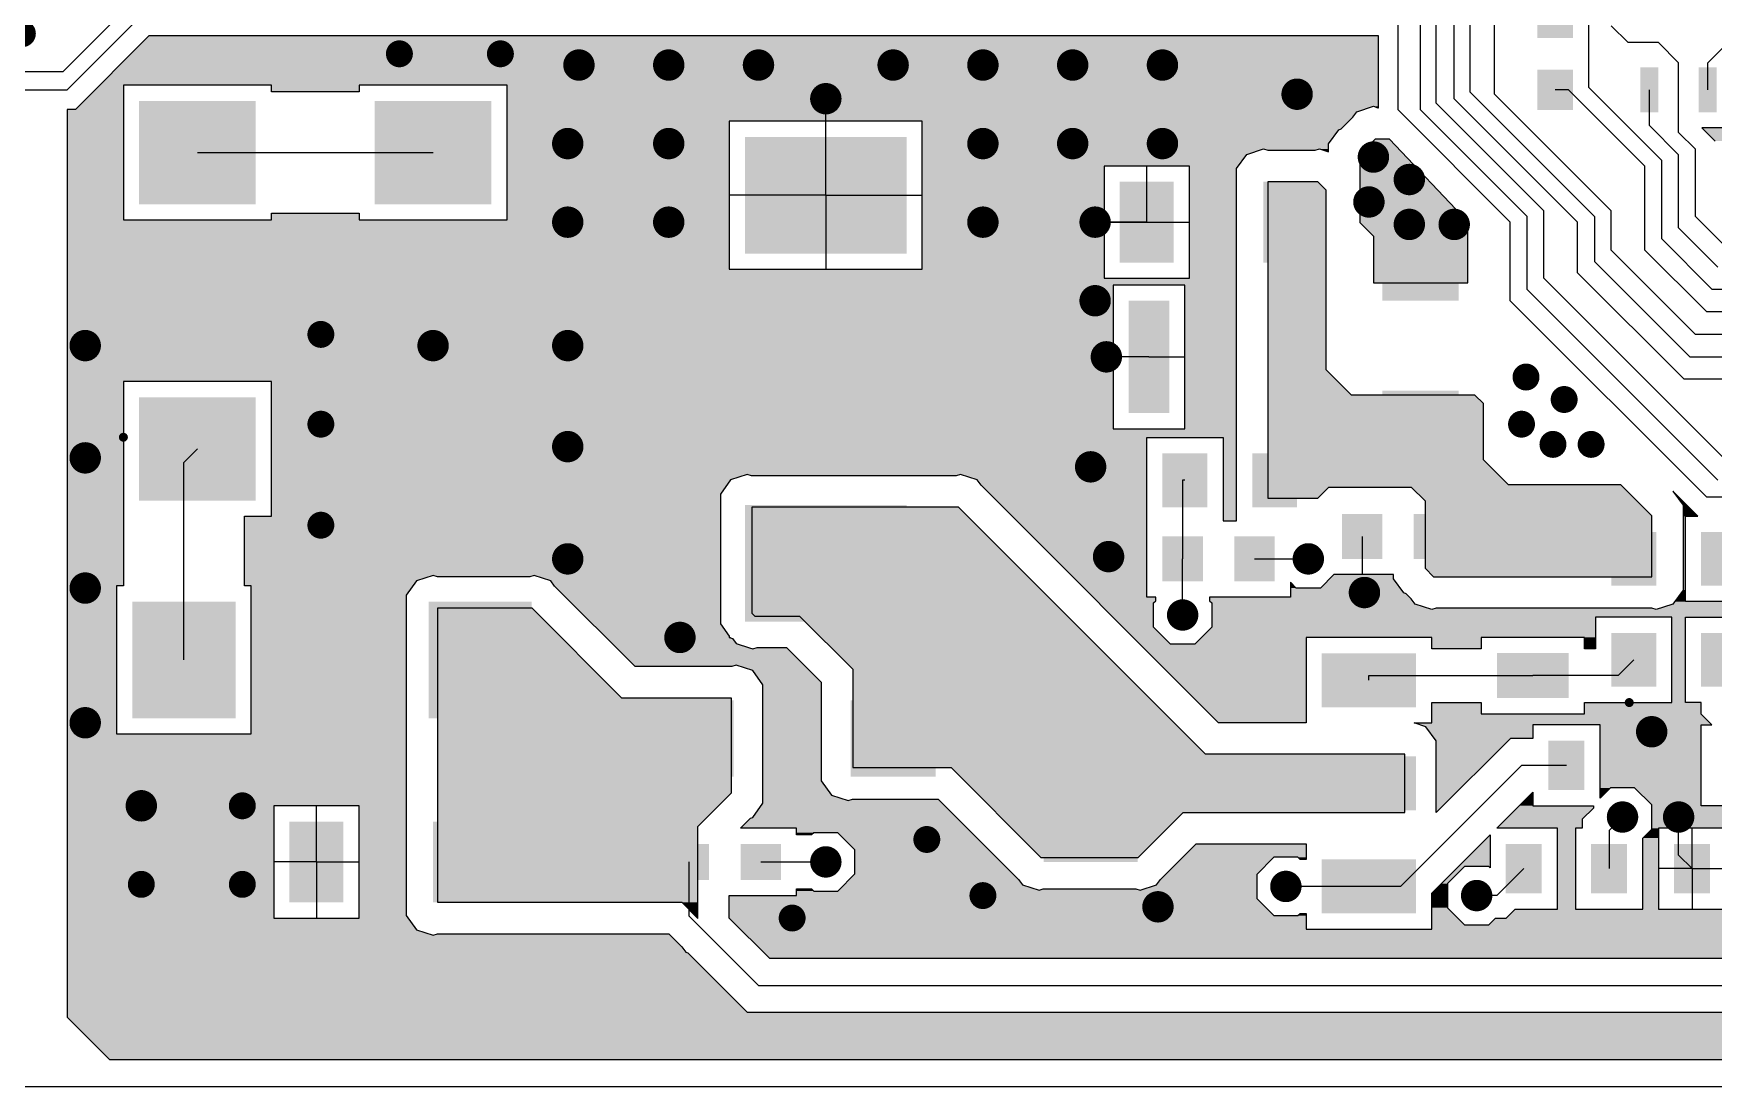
# Model space of a CAD drawing. Extents: x 295 to 953, y 10 to 290.
# Drawn here: x 639.2 to 714, y 80 to 126.9 of the extents above; entities that cross this region are included whole.
import ezdxf

# ---------------------------------------------------------------- set-up
doc = ezdxf.new("R2010")
doc.units = 0
doc.header["$LTSCALE"] = 5
doc.header["$MEASUREMENT"] = 0
doc.layers.get('0').update_dxf_attribs({"linetype": 'CONTINUOUS', "lineweight": 25})
doc.layers.add('16_COMP_GBR', color=4, linetype='CONTINUOUS')

msp = doc.modelspace()

# ---------------------------------------------------------------- linework, layer by layer
at = {"color": 7}
for points, const_width in [([(638.378, 126.9, 1), (638.978, 126.9, 1)], 0.6), ([(655.178, 126, 1), (655.778, 126, 1)], 0.6), ([(659.678, 126, 1), (660.278, 126, 1)], 0.6), ([(663.128, 125.5, 1), (663.828, 125.5, 1)], 0.7), ([(667.128, 125.5, 1), (667.828, 125.5, 1)], 0.7), ([(671.128, 125.5, 1), (671.828, 125.5, 1)], 0.7), ([(677.128, 125.5, 1), (677.828, 125.5, 1)], 0.7), ([(681.128, 125.5, 1), (681.828, 125.5, 1)], 0.7), ([(685.128, 125.5, 1), (685.828, 125.5, 1)], 0.7), ([(689.128, 125.5, 1), (689.828, 125.5, 1)], 0.7), ([(674.128, 124, 1), (674.828, 124, 1)], 0.7), ([(695.128, 124.2, 1), (695.828, 124.2, 1)], 0.7), ([(662.628, 122, 1), (663.328, 122, 1)], 0.7), ([(667.128, 122, 1), (667.828, 122, 1)], 0.7), ([(681.128, 122, 1), (681.828, 122, 1)], 0.7), ([(685.128, 122, 1), (685.828, 122, 1)], 0.7), ([(689.128, 122, 1), (689.828, 122, 1)], 0.7), ([(698.528, 121.4, 1), (699.228, 121.4, 1)], 0.7), ([(700.128, 120.4, 1), (700.828, 120.4, 1)], 0.7), ([(698.328, 119.4, 1), (699.028, 119.4, 1)], 0.7), ([(662.628, 118.5, 1), (663.328, 118.5, 1)], 0.7), ([(667.128, 118.5, 1), (667.828, 118.5, 1)], 0.7), ([(681.128, 118.5, 1), (681.828, 118.5, 1)], 0.7), ([(686.128, 118.5, 1), (686.828, 118.5, 1)], 0.7), ([(700.128, 118.4, 1), (700.828, 118.4, 1)], 0.7), ([(702.128, 118.4, 1), (702.828, 118.4, 1)], 0.7), ([(686.128, 115, 1), (686.828, 115, 1)], 0.7), ([(651.678, 113.5, 1), (652.278, 113.5, 1)], 0.6), ([(641.128, 113, 1), (641.828, 113, 1)], 0.7), ([(656.628, 113, 1), (657.328, 113, 1)], 0.7), ([(662.628, 113, 1), (663.328, 113, 1)], 0.7), ([(686.628, 112.5, 1), (687.328, 112.5, 1)], 0.7), ([(705.378, 111.6, 1), (705.978, 111.6, 1)], 0.6), ([(707.078, 110.6, 1), (707.678, 110.6, 1)], 0.6), ([(651.678, 109.5, 1), (652.278, 109.5, 1)], 0.6), ([(705.178, 109.5, 1), (705.778, 109.5, 1)], 0.6), ([(641.128, 108, 1), (641.828, 108, 1)], 0.7), ([(643.078, 108.918, 1), (643.278, 108.918, 1)], 0.2), ([(662.628, 108.5, 1), (663.328, 108.5, 1)], 0.7), ([(706.578, 108.6, 1), (707.178, 108.6, 1)], 0.6), ([(708.278, 108.6, 1), (708.878, 108.6, 1)], 0.6), ([(685.928, 107.6, 1), (686.628, 107.6, 1)], 0.7), ([(651.678, 105, 1), (652.278, 105, 1)], 0.6), ([(662.628, 103.5, 1), (663.328, 103.5, 1)], 0.7), ([(686.728, 103.6, 1), (687.428, 103.6, 1)], 0.7), ([(695.628, 103.5, 1), (696.328, 103.5, 1)], 0.7), ([(641.128, 102.2, 1), (641.828, 102.2, 1)], 0.7), ([(698.128, 102, 1), (698.828, 102, 1)], 0.7), ([(690.028, 101, 1), (690.728, 101, 1)], 0.7), ([(667.628, 100, 1), (668.328, 100, 1)], 0.7), ([(641.128, 96.2, 1), (641.828, 96.2, 1)], 0.7), ([(710.176, 97.1, 1), (710.376, 97.1, 1)], 0.2), ([(710.928, 95.8, 1), (711.628, 95.8, 1)], 0.7), ([(643.628, 92.5, 1), (644.328, 92.5, 1)], 0.7), ([(648.178, 92.5, 1), (648.778, 92.5, 1)], 0.6), ([(709.628, 92, 1), (710.328, 92, 1)], 0.7), ([(712.128, 92, 1), (712.828, 92, 1)], 0.7), ([(678.678, 91, 1), (679.278, 91, 1)], 0.6), ([(674.128, 90, 1), (674.828, 90, 1)], 0.7), ([(643.678, 89, 1), (644.278, 89, 1)], 0.6), ([(648.178, 89, 1), (648.778, 89, 1)], 0.6), ([(681.178, 88.5, 1), (681.778, 88.5, 1)], 0.6), ([(694.628, 88.908, 1), (695.328, 88.908, 1)], 0.7), ([(703.128, 88.5, 1), (703.828, 88.5, 1)], 0.7), ([(688.928, 88, 1), (689.628, 88, 1)], 0.7), ([(672.678, 87.5, 1), (673.278, 87.5, 1)], 0.6)]:
    msp.add_lwpolyline(points, format="xyb", close=True, dxfattribs=dict(at, const_width=const_width))
for points in [[(707.778, 128.5), (707.778, 126.7), (706.178, 128.5), (706.178, 126.7)], [(707.778, 125.3), (707.778, 123.5), (706.178, 125.3), (706.178, 123.5)], [(711.578, 125.4), (711.578, 123.4), (710.778, 125.4), (710.778, 123.4)], [(714.178, 125.4), (714.178, 123.4), (713.378, 125.4), (713.378, 123.4)], [(649.078, 123.9), (649.078, 119.3), (643.878, 123.9), (643.878, 119.3)], [(659.578, 123.9), (659.578, 119.3), (654.378, 123.9), (654.378, 119.3)], [(678.078, 122.3), (678.078, 117.1), (670.878, 122.3), (670.878, 117.1)], [(689.978, 120.3), (689.978, 116.7), (687.578, 120.3), (687.578, 116.7)], [(696.378, 120.3), (696.378, 116.7), (693.978, 120.3), (693.978, 116.7)], [(702.678, 117.4), (702.678, 115), (699.278, 117.4), (699.278, 115)], [(689.778, 115), (689.778, 110), (687.978, 115), (687.978, 110)], [(695.978, 115), (695.978, 110), (694.178, 115), (694.178, 110)], [(702.678, 111), (702.678, 108.6), (699.278, 111), (699.278, 108.6)], [(649.078, 110.7), (649.078, 106.1), (643.878, 110.7), (643.878, 106.1)], [(659.578, 110.7), (659.578, 106.1), (654.378, 110.7), (654.378, 106.1)], [(691.478, 108.2), (691.478, 105.8), (689.478, 108.2), (689.478, 105.8)], [(695.478, 108.2), (695.478, 105.8), (693.478, 108.2), (693.478, 105.8)], [(678.078, 105.9), (678.078, 100.7), (670.878, 105.9), (670.878, 100.7)], [(707.578, 105.7), (707.578, 103.7), (704.378, 105.7), (704.378, 103.7)], [(699.278, 105.5), (699.278, 103.5), (697.478, 105.5), (697.478, 103.5)], [(702.478, 105.5), (702.478, 103.5), (700.678, 105.5), (700.678, 103.5)], [(691.278, 104.5), (691.278, 102.5), (689.478, 104.5), (689.478, 102.5)], [(694.478, 104.5), (694.478, 102.5), (692.678, 104.5), (692.678, 102.5)], [(711.478, 104.7), (711.478, 102.3), (709.478, 104.7), (709.478, 102.3)], [(715.478, 104.7), (715.478, 102.3), (713.478, 104.7), (713.478, 102.3)], [(648.178, 101.6), (648.178, 96.4), (643.578, 101.6), (643.578, 96.4)], [(661.378, 101.6), (661.378, 96.4), (656.778, 101.6), (656.778, 96.4)], [(711.478, 100.2), (711.478, 97.8), (709.478, 100.2), (709.478, 97.8)], [(715.478, 100.2), (715.478, 97.8), (713.478, 100.2), (713.478, 97.8)], [(700.778, 99.292), (700.778, 96.892), (696.578, 99.292), (696.578, 96.892)], [(707.578, 99.3), (707.578, 97.3), (704.378, 99.3), (704.378, 97.3)], [(670.378, 97.2), (670.378, 93.8), (666.578, 97.2), (666.578, 93.8)], [(679.378, 97.2), (679.378, 93.8), (675.578, 97.2), (675.578, 93.8)], [(688.378, 97), (688.378, 90), (684.178, 97), (684.178, 90)], [(708.278, 95.4), (708.278, 93.2), (706.678, 95.4), (706.678, 93.2)], [(700.778, 94.7), (700.778, 92.3), (696.578, 94.7), (696.578, 92.3)], [(652.978, 91.8), (652.978, 88.2), (650.578, 91.8), (650.578, 88.2)], [(659.378, 91.8), (659.378, 88.2), (656.978, 91.8), (656.978, 88.2)], [(669.278, 90.8), (669.278, 89.2), (667.478, 90.8), (667.478, 89.2)], [(672.478, 90.8), (672.478, 89.2), (670.678, 90.8), (670.678, 89.2)], [(706.378, 90.8), (706.378, 88.6), (704.778, 90.8), (704.778, 88.6)], [(710.178, 90.8), (710.178, 88.6), (708.578, 90.8), (708.578, 88.6)], [(713.878, 90.8), (713.878, 88.6), (712.278, 90.8), (712.278, 88.6)], [(700.778, 90.108), (700.778, 87.708), (696.578, 90.108), (696.578, 87.708)]]:
    msp.add_solid(points, dxfattribs=at)
at = {"layer": '16_COMP_GBR', "color": 7}
for p, q in [((700.978, 123.5), (700.978, 141.8)), ((701.678, 123.8), (701.678, 141.4)), ((702.478, 124), (702.478, 141)), ((703.178, 140.5), (703.178, 124.3)), ((704.278, 124.2), (704.278, 132.6)), ((699.978, 123.5), (699.978, 129.5)), ((708.478, 124.5), (708.478, 130)), ((640.478, 125.2), (643.478, 128.2)), ((644.278, 128), (640.678, 124.4)), ((709.478, 127.25), (710.228, 126.5)), ((644.316, 126.8), (641.04, 123.524)), ((699.102, 126.8), (644.316, 126.8)), ((699.102, 123.6), (699.102, 126.8)), ((711.578, 126.5), (710.228, 126.5)), ((711.578, 126.5), (712.478, 125.6)), ((714.678, 126.5), (713.778, 125.6)), ((640.478, 125.2), (635.878, 125.2)), ((712.478, 122.5), (712.478, 125.6)), ((713.778, 124.4), (713.778, 125.6)), ((631.278, 124.4), (640.678, 124.4)), ((643.178, 124.6), (643.178, 118.6)), ((649.778, 124.6), (643.178, 124.6)), ((649.778, 124.3), (649.778, 124.6)), ((653.678, 124.3), (649.778, 124.3)), ((653.678, 124.6), (653.678, 124.3)), ((660.278, 124.6), (653.678, 124.6)), ((660.278, 118.6), (660.278, 124.6)), ((708.728, 118.75), (703.178, 124.3)), ((707.578, 124.4), (706.978, 124.4)), ((707.578, 124.4), (710.978, 121)), ((708.478, 124.5), (711.728, 121.25)), ((711.178, 122.8), (711.178, 124.4)), ((640.678, 123.524), (640.678, 83.082)), ((641.04, 123.524), (640.678, 123.524)), ((674.478, 119.7), (674.478, 124)), ((698.136, 123.42), (698.878, 123.662)), ((698.878, 123.662), (699.068, 123.6)), ((699.068, 123.6), (699.102, 123.6)), ((701.678, 123.8), (706.478, 119)), ((702.478, 124), (707.978, 118.5)), ((704.278, 124.2), (709.478, 119)), ((670.178, 123), (670.178, 116.4)), ((678.778, 123), (670.178, 123)), ((674.478, 119.7), (674.478, 123)), ((678.778, 116.4), (678.778, 123)), ((697.434, 122.652), (697.964, 123.182)), ((697.964, 123.182), (698.136, 123.42)), ((699.978, 123.5), (704.978, 118.5)), ((700.978, 123.5), (705.728, 118.75)), ((711.178, 122.8), (712.478, 121.5)), ((696.878, 121.99), (697.336, 122.62)), ((697.336, 122.62), (697.434, 122.652)), ((698.96, 122.2), (698.278, 121.518)), ((699.592, 122.2), (698.96, 122.2)), ((703.078, 118.52), (699.592, 122.2)), ((712.478, 122.5), (713.228, 121.75)), ((714.878, 122.7), (713.516, 122.7)), ((713.516, 122.7), (714.104, 122.112)), ((646.478, 121.6), (656.978, 121.6)), ((692.778, 120.89), (693.236, 121.52)), ((693.236, 121.52), (693.978, 121.762)), ((693.978, 121.762), (694.168, 121.7)), ((694.168, 121.7), (696.288, 121.7)), ((696.288, 121.7), (696.478, 121.762)), ((696.478, 121.762), (696.878, 121.632)), ((696.878, 121.632), (696.878, 121.99)), ((698.278, 121.518), (698.278, 118.482)), ((712.478, 118.25), (712.478, 121.5)), ((713.228, 118.75), (713.228, 121.75)), ((686.878, 121), (686.878, 116)), ((690.678, 121), (686.878, 121)), ((688.778, 118.5), (688.778, 121)), ((690.678, 116), (690.678, 121)), ((692.778, 105.2), (692.778, 120.89)), ((710.978, 117.25), (710.978, 121)), ((711.728, 117.75), (711.728, 121.25)), ((694.178, 120.3), (694.178, 106.2)), ((696.396, 120.3), (694.178, 120.3)), ((696.778, 119.918), (696.396, 120.3)), ((696.778, 111.918), (696.778, 119.918)), ((674.478, 119.7), (670.178, 119.7)), ((674.478, 119.7), (674.478, 116.4)), ((674.478, 119.7), (678.778, 119.7)), ((643.178, 118.6), (649.778, 118.6)), ((649.778, 118.9), (653.678, 118.9)), ((649.778, 118.6), (649.778, 118.9)), ((653.678, 118.9), (653.678, 118.6)), ((653.678, 118.6), (660.278, 118.6)), ((686.478, 118.5), (688.778, 118.5)), ((688.778, 118.5), (686.878, 118.5)), ((688.778, 118.5), (690.678, 118.5)), ((698.278, 118.482), (698.878, 117.882)), ((703.078, 115.8), (703.078, 118.52)), ((704.978, 115), (704.978, 118.5)), ((705.728, 115.5), (705.728, 118.75)), ((706.478, 116), (706.478, 119)), ((707.978, 116.25), (707.978, 118.5)), ((708.728, 118.75), (708.728, 116.75)), ((709.478, 117.25), (709.478, 119)), ((713.228, 118.75), (714.478, 117.5)), ((698.878, 117.882), (698.878, 115.8)), ((711.728, 117.75), (713.978, 115.5)), ((712.478, 118.25), (714.228, 116.5)), ((709.478, 117.25), (713.228, 113.5)), ((710.978, 117.25), (713.728, 114.5)), ((670.178, 116.4), (678.778, 116.4)), ((707.978, 116.25), (712.728, 111.5)), ((712.978, 112.5), (708.728, 116.75)), ((686.878, 116), (690.678, 116)), ((687.278, 115.7), (687.278, 109.3)), ((690.478, 115.7), (687.278, 115.7)), ((690.478, 109.3), (690.478, 115.7)), ((698.878, 115.8), (703.078, 115.8)), ((705.728, 115.5), (714.228, 107)), ((706.478, 116), (714.728, 107.75)), ((716.128, 115.5), (713.978, 115.5)), ((704.978, 115), (713.728, 106.25)), ((716.128, 114.5), (713.728, 114.5)), ((716.128, 113.5), (713.228, 113.5)), ((688.878, 112.5), (686.978, 112.5)), ((688.878, 112.5), (687.278, 112.5)), ((688.878, 112.5), (690.478, 112.5)), ((712.978, 112.5), (716.128, 112.5)), ((697.896, 110.8), (696.778, 111.918)), ((643.178, 111.4), (643.178, 108.918)), ((649.778, 111.4), (643.178, 111.4)), ((649.778, 105.4), (649.778, 111.4)), ((703.396, 110.8), (697.896, 110.8)), ((703.778, 110.418), (703.396, 110.8)), ((716.128, 111.5), (712.728, 111.5)), ((703.778, 107.918), (703.778, 110.418)), ((687.278, 109.3), (690.478, 109.3)), ((643.178, 108.918), (643.178, 102.3)), ((688.778, 108.9), (692.178, 108.9)), ((688.778, 101.8), (688.778, 108.9)), ((692.178, 108.9), (692.178, 105.2)), ((646.478, 108.4), (645.878, 107.8)), ((645.878, 99), (645.878, 107.8)), ((704.896, 106.8), (703.778, 107.918)), ((670.978, 107.262), (670.236, 107.02)), ((671.168, 107.2), (670.978, 107.262)), ((680.288, 107.2), (671.168, 107.2)), ((680.478, 107.262), (680.288, 107.2)), ((681.22, 107.02), (680.478, 107.262)), ((670.236, 107.02), (669.778, 106.39)), ((669.778, 106.39), (669.778, 100.61)), ((681.394, 106.782), (681.22, 107.02)), ((691.976, 96.2), (681.394, 106.782)), ((690.478, 107), (690.378, 107)), ((690.378, 107), (690.378, 103.5)), ((696.396, 106.2), (696.896, 106.7)), ((696.896, 106.7), (700.56, 106.7)), ((700.56, 106.7), (701.178, 106.082)), ((709.896, 106.8), (704.896, 106.8)), ((711.278, 105.418), (709.896, 106.8)), ((712.22, 106.52), (712.678, 105.89)), ((713.34, 105.4), (712.22, 106.52)), ((671.178, 105.8), (671.178, 101.082)), ((680.396, 105.8), (671.178, 105.8)), ((691.396, 94.8), (680.396, 105.8)), ((694.178, 106.2), (696.396, 106.2)), ((701.178, 106.082), (701.178, 103.082)), ((712.678, 105.89), (712.678, 102.11)), ((717.728, 106.25), (713.728, 106.25)), ((648.578, 105.4), (649.778, 105.4)), ((648.578, 102.3), (648.578, 105.4)), ((692.178, 105.2), (692.778, 105.2)), ((711.278, 102.7), (711.278, 105.418)), ((712.778, 105.4), (713.34, 105.4)), ((712.778, 101.6), (712.778, 105.4)), ((698.378, 104.5), (698.378, 102.8)), ((690.378, 101), (690.378, 103.5)), ((693.578, 103.5), (695.978, 103.5)), ((656.978, 102.762), (656.236, 102.52)), ((657.168, 102.7), (656.978, 102.762)), ((661.288, 102.7), (657.168, 102.7)), ((661.478, 102.762), (661.288, 102.7)), ((662.22, 102.52), (661.478, 102.762)), ((697.116, 102.8), (696.516, 102.2)), ((699.778, 102.8), (697.116, 102.8)), ((699.778, 102.61), (699.778, 102.8)), ((700.236, 101.98), (699.778, 102.61)), ((701.178, 103.082), (701.56, 102.7)), ((701.56, 102.7), (711.278, 102.7)), ((642.878, 102.3), (642.878, 95.7)), ((643.178, 102.3), (642.878, 102.3)), ((648.878, 102.3), (648.578, 102.3)), ((648.878, 95.7), (648.878, 102.3)), ((656.236, 102.52), (655.778, 101.89)), ((655.778, 101.89), (655.778, 87.61)), ((662.394, 102.282), (662.22, 102.52)), ((665.976, 98.7), (662.394, 102.282)), ((689.178, 101.8), (688.778, 101.8)), ((689.178, 101.638), (689.178, 101.8)), ((691.578, 101.8), (691.578, 101.638)), ((695.178, 101.8), (691.578, 101.8)), ((695.178, 102.462), (695.178, 101.8)), ((695.44, 102.2), (695.178, 102.462)), ((696.516, 102.2), (695.44, 102.2)), ((700.334, 101.948), (700.236, 101.98)), ((700.564, 101.718), (700.334, 101.948)), ((712.678, 102.11), (712.22, 101.48)), ((657.178, 101.3), (657.178, 88.2)), ((661.396, 101.3), (657.178, 101.3)), ((665.396, 97.3), (661.396, 101.3)), ((671.178, 101.082), (671.31, 100.95)), ((689.078, 101.538), (689.178, 101.638)), ((689.078, 100.462), (689.078, 101.538)), ((691.578, 101.638), (691.678, 101.538)), ((691.678, 101.538), (691.678, 100.462)), ((700.736, 101.48), (700.564, 101.718)), ((701.478, 101.238), (700.736, 101.48)), ((701.668, 101.3), (701.478, 101.238)), ((711.288, 101.3), (701.668, 101.3)), ((711.478, 101.238), (711.288, 101.3)), ((712.178, 101.466), (711.478, 101.238)), ((712.22, 101.48), (712.178, 101.466)), ((716.178, 101.6), (712.778, 101.6)), ((669.778, 100.61), (670.178, 100.06)), ((671.31, 100.95), (673.31, 100.95)), ((673.31, 100.95), (675.678, 98.582)), ((689.84, 99.7), (689.078, 100.462)), ((691.678, 100.462), (690.916, 99.7)), ((708.778, 100.9), (708.778, 99.5)), ((712.178, 100.9), (708.778, 100.9)), ((712.178, 97.1), (712.178, 100.9)), ((712.778, 100.9), (716.178, 100.9)), ((712.778, 97.1), (712.778, 100.9)), ((670.178, 100.06), (670.178, 100)), ((670.178, 100), (670.222, 100)), ((670.222, 100), (670.236, 99.98)), ((670.236, 99.98), (670.326, 99.95)), ((670.326, 99.95), (670.486, 99.73)), ((670.486, 99.73), (671.078, 99.538)), ((690.916, 99.7), (689.84, 99.7)), ((695.878, 99.992), (695.878, 96.2)), ((701.478, 99.992), (695.878, 99.992)), ((701.478, 99.5), (701.478, 99.992)), ((703.678, 100), (703.678, 99.5)), ((708.278, 100), (703.678, 100)), ((708.278, 99.5), (708.278, 100)), ((671.078, 99.538), (671.228, 99.488)), ((671.228, 99.488), (671.418, 99.55)), ((671.418, 99.55), (672.73, 99.55)), ((672.73, 99.55), (674.278, 98.002)), ((703.678, 99.5), (701.478, 99.5)), ((708.778, 99.5), (708.278, 99.5)), ((710.478, 99), (709.778, 98.3)), ((670.288, 98.7), (665.976, 98.7)), ((670.478, 98.762), (670.288, 98.7)), ((671.22, 98.52), (670.478, 98.762)), ((671.678, 97.89), (671.22, 98.52)), ((675.678, 98.582), (675.678, 94.2)), ((698.678, 98.3), (705.978, 98.3)), ((698.678, 98.092), (698.678, 98.3)), ((709.778, 98.3), (705.978, 98.3)), ((671.678, 92.61), (671.678, 97.89)), ((674.278, 98.002), (674.278, 93.61)), ((670.278, 97.3), (665.396, 97.3)), ((670.278, 93.082), (670.278, 97.3)), ((701.478, 97.1), (703.678, 97.1)), ((701.478, 96.192), (701.478, 97.1)), ((703.678, 97.1), (703.678, 96.6)), ((703.678, 96.6), (708.278, 96.6)), ((708.278, 97.1), (710.276, 97.1)), ((708.278, 96.6), (708.278, 97.1)), ((710.276, 97.1), (712.178, 97.1)), ((713.478, 97.1), (712.778, 97.1)), ((713.478, 96.586), (713.478, 97.1)), ((713.964, 96.1), (713.478, 96.586)), ((695.878, 96.2), (691.976, 96.2)), ((700.692, 96.192), (701.478, 96.192)), ((701.22, 96.02), (700.692, 96.192)), ((701.678, 95.39), (701.22, 96.02)), ((705.978, 96.1), (705.978, 95.5)), ((708.978, 96.1), (705.978, 96.1)), ((708.978, 92.838), (708.978, 96.1)), ((713.478, 96.1), (713.964, 96.1)), ((713.478, 92.5), (713.478, 96.1)), ((642.878, 95.7), (648.878, 95.7)), ((704.98, 95.5), (701.678, 92.198)), ((701.678, 92.198), (701.678, 95.39)), ((705.978, 95.5), (704.98, 95.5)), ((700.278, 94.8), (691.396, 94.8)), ((700.278, 92.2), (700.278, 94.8)), ((674.278, 93.61), (674.736, 92.98)), ((675.678, 94.2), (680.06, 94.2)), ((680.06, 94.2), (684.06, 90.2)), ((700.086, 88.908), (705.478, 94.3)), ((707.478, 94.3), (705.478, 94.3)), ((668.778, 91.582), (670.278, 93.082)), ((674.736, 92.98), (675.478, 92.738)), ((704.376, 91.5), (705.976, 93.1)), ((705.976, 93.1), (705.978, 93.1)), ((705.978, 93.1), (705.978, 92.5)), ((709.44, 93.3), (708.978, 92.838)), ((710.516, 93.3), (709.44, 93.3)), ((711.278, 92.538), (710.516, 93.3)), ((649.878, 92.5), (649.878, 87.5)), ((653.678, 92.5), (649.878, 92.5)), ((651.778, 90), (651.778, 92.5)), ((653.678, 87.5), (653.678, 92.5)), ((671.22, 91.98), (671.678, 92.61)), ((675.478, 92.738), (675.668, 92.8)), ((675.668, 92.8), (679.48, 92.8)), ((679.48, 92.8), (683.064, 89.218)), ((688.396, 90.2), (690.396, 92.2)), ((690.396, 92.2), (700.278, 92.2)), ((705.978, 92.5), (708.678, 92.5)), ((708.678, 92.398), (708.178, 91.898)), ((708.678, 92.5), (708.678, 92.398)), ((711.278, 91.462), (711.278, 92.538)), ((716.478, 92.5), (713.478, 92.5)), ((668.778, 87.482), (668.778, 91.582)), ((670.676, 91.5), (671.124, 91.948)), ((673.178, 91.5), (670.676, 91.5)), ((671.124, 91.948), (671.22, 91.98)), ((673.178, 91.2), (673.178, 91.5)), ((707.078, 91.5), (704.376, 91.5)), ((707.078, 87.9), (707.078, 91.5)), ((707.878, 91.5), (707.878, 87.9)), ((708.178, 91.5), (707.878, 91.5)), ((708.178, 91.898), (708.178, 91.5)), ((709.978, 92), (709.378, 91.4)), ((709.378, 91.4), (709.378, 89.7)), ((710.878, 91.062), (711.278, 91.462)), ((711.578, 91.5), (711.578, 87.9)), ((714.578, 91.5), (711.578, 91.5)), ((712.478, 90.3), (712.478, 92)), ((713.078, 89.7), (713.078, 91.5)), ((673.84, 91.2), (673.178, 91.2)), ((673.94, 91.3), (673.84, 91.2)), ((675.016, 91.3), (673.94, 91.3)), ((675.778, 90.538), (675.016, 91.3)), ((689.392, 89.218), (690.976, 90.8)), ((690.976, 90.8), (695.878, 90.8)), ((695.878, 90.8), (695.878, 90.108)), ((701.478, 88.602), (704.078, 91.202)), ((704.078, 91.202), (704.078, 89.738)), ((710.878, 87.9), (710.878, 91.062)), ((651.778, 90), (649.878, 90)), ((651.778, 90), (651.778, 87.5)), ((651.778, 90), (653.678, 90)), ((668.378, 90), (668.378, 87.6)), ((671.578, 90), (674.478, 90)), ((675.778, 89.462), (675.778, 90.538)), ((684.06, 90.2), (688.396, 90.2)), ((694.44, 90.208), (693.678, 89.446)), ((695.516, 90.208), (694.44, 90.208)), ((695.616, 90.108), (695.516, 90.208)), ((695.878, 90.108), (695.616, 90.108)), ((713.078, 89.7), (712.478, 90.3)), ((675.016, 88.7), (675.778, 89.462)), ((683.064, 89.218), (683.236, 88.98)), ((689.22, 88.98), (689.392, 89.218)), ((693.678, 89.446), (693.678, 88.37)), ((702.94, 89.8), (702.178, 89.038)), ((704.016, 89.8), (702.94, 89.8)), ((704.078, 89.738), (704.016, 89.8)), ((705.578, 89.7), (704.378, 88.5)), ((713.078, 89.7), (711.578, 89.7)), ((713.078, 89.7), (713.078, 87.9)), ((713.078, 89.7), (714.578, 89.7)), ((670.178, 88.5), (673.178, 88.5)), ((670.178, 87.498), (670.178, 88.5)), ((673.178, 88.8), (673.84, 88.8)), ((673.178, 88.5), (673.178, 88.8)), ((673.84, 88.8), (673.94, 88.7)), ((673.94, 88.7), (675.016, 88.7)), ((683.236, 88.98), (683.978, 88.738)), ((683.978, 88.738), (684.168, 88.8)), ((684.168, 88.8), (688.288, 88.8)), ((688.288, 88.8), (688.478, 88.738)), ((688.478, 88.738), (689.22, 88.98)), ((693.678, 88.37), (694.44, 87.608)), ((698.678, 88.908), (694.978, 88.908)), ((700.086, 88.908), (698.678, 88.908)), ((701.478, 87.008), (701.478, 88.602)), ((702.178, 89.038), (702.178, 87.962)), ((704.378, 88.5), (703.478, 88.5)), ((655.778, 87.61), (656.236, 86.98)), ((657.178, 88.2), (668.06, 88.2)), ((668.06, 88.2), (668.778, 87.482)), ((671.478, 84.5), (668.378, 87.6)), ((694.44, 87.608), (695.516, 87.608)), ((695.516, 87.608), (695.616, 87.708)), ((695.616, 87.708), (695.878, 87.708)), ((695.878, 87.708), (695.878, 87.008)), ((702.178, 87.962), (702.94, 87.2)), ((704.792, 87.5), (705.192, 87.9)), ((705.192, 87.9), (707.078, 87.9)), ((707.878, 87.9), (710.878, 87.9)), ((711.578, 87.9), (714.578, 87.9)), ((649.878, 87.5), (653.678, 87.5)), ((656.236, 86.98), (656.978, 86.738)), ((671.976, 85.7), (670.178, 87.498)), ((695.878, 87.008), (701.478, 87.008)), ((702.94, 87.2), (704.016, 87.2)), ((704.016, 87.2), (704.316, 87.5)), ((704.316, 87.5), (704.792, 87.5)), ((656.978, 86.738), (657.168, 86.8)), ((657.168, 86.8), (667.48, 86.8)), ((667.48, 86.8), (668.064, 86.216)), ((668.064, 86.216), (668.236, 85.98)), ((668.236, 85.98), (668.332, 85.948)), ((668.332, 85.948), (670.98, 83.3)), ((719.278, 85.7), (671.976, 85.7)), ((671.478, 84.5), (723.978, 84.5)), ((670.98, 83.3), (724.476, 83.3)), ((640.678, 83.082), (642.56, 81.2)), ((642.56, 81.2), (776.896, 81.2)), ((557.478, 80), (807.478, 80))]:
    msp.add_line(p, q, dxfattribs=at)
for points in [[(642.116, 124.6), (644.316, 126.8), (699.102, 124.6), (699.102, 126.8)], [(644.316, 126.8), (644.316, 126.8), (699.102, 126.8), (690.678, 126.8)], [(644.316, 126.8), (644.316, 126.8), (660.278, 126.8), (644.316, 126.8)], [(641.04, 123.524), (642.116, 124.6), (643.178, 123.524), (643.178, 124.6)], [(642.116, 124.6), (642.116, 124.6), (643.178, 124.6), (649.778, 124.6)], [(649.778, 124.3), (649.778, 124.6), (653.678, 124.3), (653.678, 124.6)], [(649.778, 124.6), (649.778, 124.6), (653.678, 124.6), (660.278, 124.6)], [(660.278, 123.662), (660.278, 124.6), (699.102, 123.662), (699.102, 124.6)], [(640.678, 118.6), (640.678, 123.524), (643.178, 118.6), (643.178, 123.524)], [(660.278, 123.42), (660.278, 123.662), (698.136, 123.42), (698.878, 123.662)], [(699.068, 123.6), (698.878, 123.662), (699.102, 123.6), (699.102, 123.662)], [(660.278, 123.182), (660.278, 123.42), (697.964, 123.182), (698.136, 123.42)], [(660.278, 123), (660.278, 123.182), (697.782, 123), (697.964, 123.182)], [(660.278, 118.6), (660.278, 123), (670.178, 118.6), (670.178, 123)], [(660.278, 123), (660.278, 123), (670.178, 123), (678.778, 123)], [(678.778, 122.652), (678.778, 123), (697.434, 122.652), (697.782, 123)], [(678.778, 122.62), (678.778, 122.652), (697.336, 122.62), (697.434, 122.652)], [(678.778, 121.99), (678.778, 122.62), (696.878, 121.99), (697.336, 122.62)], [(698.278, 121.518), (698.96, 122.2), (700.238, 121.518), (699.592, 122.2)], [(698.96, 122.2), (698.96, 122.2), (699.592, 122.2), (698.96, 122.2)], [(714.104, 122.112), (713.516, 122.7), (714.752, 122.112), (715.339, 122.7)], [(713.516, 122.7), (714.878, 122.7), (715.339, 122.7), (715.34, 122.7)], [(678.778, 121.762), (678.778, 121.99), (696.878, 121.762), (696.878, 121.99)], [(678.778, 121.52), (678.778, 121.762), (693.236, 121.52), (693.978, 121.762)], [(678.778, 121), (678.778, 121.52), (692.858, 121), (693.236, 121.52)], [(694.168, 121.7), (693.978, 121.762), (696.288, 121.7), (696.478, 121.762)], [(696.877, 121.632), (696.478, 121.762), (696.877, 121.632), (696.878, 121.762)], [(698.278, 118.52), (698.278, 121.518), (703.078, 118.52), (700.238, 121.518)], [(678.778, 116.4), (678.778, 121), (686.878, 116.4), (686.878, 121)], [(678.778, 121), (678.778, 121), (686.878, 121), (690.678, 121)], [(690.678, 120.89), (690.678, 121), (692.778, 120.89), (692.858, 121)], [(690.678, 116), (690.678, 120.89), (692.778, 116), (692.778, 120.89)], [(694.178, 119.918), (694.178, 120.3), (696.778, 119.918), (696.396, 120.3)], [(694.178, 120.3), (694.178, 120.3), (696.396, 120.3), (694.178, 120.3)], [(694.178, 111.918), (694.178, 119.918), (696.778, 111.918), (696.778, 119.918)], [(640.678, 116.4), (640.678, 118.6), (670.178, 116.4), (670.178, 118.6)], [(649.778, 118.6), (649.778, 118.9), (653.678, 118.6), (653.678, 118.9)], [(649.778, 118.9), (649.778, 118.9), (653.678, 118.9), (649.778, 118.9)], [(698.278, 118.482), (698.278, 118.52), (703.078, 118.482), (703.078, 118.52)], [(698.878, 117.882), (698.278, 118.482), (703.078, 117.882), (703.078, 118.482)], [(698.878, 115.8), (698.878, 117.882), (703.078, 115.8), (703.078, 117.882)], [(640.678, 116), (640.678, 116.4), (686.878, 116), (686.878, 116.4)], [(640.678, 115.7), (640.678, 116), (692.778, 115.7), (692.778, 116)], [(640.678, 116), (640.678, 116), (690.478, 116), (686.878, 116)], [(640.678, 111.4), (640.678, 115.7), (687.278, 111.4), (687.278, 115.7)], [(640.678, 115.7), (640.678, 115.7), (687.278, 115.7), (690.478, 115.7)], [(690.478, 109.3), (690.478, 115.7), (692.778, 109.3), (692.778, 115.7)], [(694.178, 110.8), (694.178, 111.918), (697.896, 110.8), (696.778, 111.918)], [(640.678, 102.3), (640.678, 111.4), (643.178, 102.3), (643.178, 111.4)], [(640.678, 111.4), (640.678, 111.4), (643.178, 111.4), (649.778, 111.4)], [(649.778, 109.3), (649.778, 111.4), (687.278, 109.3), (687.278, 111.4)], [(694.178, 110.418), (694.178, 110.8), (703.778, 110.418), (703.396, 110.8)], [(694.178, 110.8), (694.178, 110.8), (703.396, 110.8), (697.896, 110.8)], [(694.178, 107.918), (694.178, 110.418), (703.778, 107.918), (703.778, 110.418)], [(649.778, 108.9), (649.778, 109.3), (692.778, 108.9), (692.778, 109.3)], [(649.778, 107.262), (649.778, 108.9), (688.778, 107.262), (688.778, 108.9)], [(649.778, 108.9), (649.778, 108.9), (688.778, 108.9), (692.178, 108.9)], [(692.178, 105.2), (692.178, 108.9), (692.778, 105.2), (692.778, 108.9)], [(694.178, 106.8), (694.178, 107.918), (704.896, 106.8), (703.778, 107.918)], [(649.778, 107.02), (649.778, 107.262), (670.236, 107.02), (670.978, 107.262)], [(671.168, 107.2), (670.978, 107.262), (680.288, 107.2), (680.478, 107.262)], [(681.22, 107.02), (680.478, 107.262), (688.778, 107.02), (688.778, 107.262)], [(649.778, 106.39), (649.778, 107.02), (669.778, 106.39), (670.236, 107.02)], [(649.778, 105.4), (649.778, 106.39), (669.778, 105.4), (669.778, 106.39)], [(681.394, 106.782), (681.22, 107.02), (688.778, 106.782), (688.778, 107.02)], [(686.376, 101.8), (681.394, 106.782), (688.778, 101.8), (688.778, 106.782)], [(694.178, 106.7), (694.178, 106.8), (709.996, 106.7), (709.896, 106.8)], [(694.178, 106.8), (694.178, 106.8), (709.896, 106.8), (704.896, 106.8)], [(694.178, 106.2), (694.178, 106.7), (696.396, 106.2), (696.896, 106.7)], [(694.178, 106.7), (694.178, 106.7), (696.896, 106.7), (700.56, 106.7)], [(701.178, 106.082), (700.56, 106.7), (710.614, 106.082), (709.996, 106.7)], [(712.678, 105.89), (712.221, 106.519), (712.849, 105.89), (712.221, 106.519)], [(671.178, 101.082), (671.178, 105.8), (685.114, 101.082), (680.396, 105.8)], [(671.178, 105.8), (671.178, 105.8), (680.396, 105.8), (671.178, 105.8)], [(701.178, 105.418), (701.178, 106.082), (711.278, 105.418), (710.614, 106.082)], [(712.678, 105.4), (712.678, 105.89), (713.339, 105.4), (712.849, 105.89)], [(648.578, 102.762), (648.578, 105.4), (669.778, 102.762), (669.778, 105.4)], [(701.178, 103.082), (701.178, 105.418), (711.278, 103.082), (711.278, 105.418)], [(712.678, 102.11), (712.678, 105.4), (712.778, 102.11), (712.778, 105.4)], [(712.678, 105.4), (712.678, 105.4), (712.778, 105.4), (713.339, 105.4)], [(648.578, 102.52), (648.578, 102.762), (656.236, 102.52), (656.978, 102.762)], [(657.168, 102.7), (656.978, 102.762), (661.288, 102.7), (661.478, 102.762)], [(662.22, 102.52), (661.478, 102.762), (669.778, 102.52), (669.778, 102.762)], [(696.516, 102.2), (696.926, 102.61), (700.076, 102.2), (699.778, 102.61)], [(696.926, 102.61), (697.116, 102.8), (699.778, 102.61), (699.778, 102.8)], [(697.116, 102.8), (697.116, 102.8), (699.778, 102.8), (697.116, 102.8)], [(701.56, 102.7), (701.178, 103.082), (711.278, 102.7), (711.278, 103.082)], [(640.678, 95.7), (640.678, 102.3), (642.878, 95.7), (642.878, 102.3)], [(640.678, 102.3), (640.678, 102.3), (642.878, 102.3), (643.178, 102.3)], [(648.578, 102.3), (648.578, 102.52), (656.076, 102.3), (656.236, 102.52)], [(648.878, 101.89), (648.878, 102.3), (655.778, 101.89), (656.076, 102.3)], [(648.878, 95.7), (648.878, 101.89), (655.778, 95.7), (655.778, 101.89)], [(662.394, 102.282), (662.22, 102.52), (669.778, 102.282), (669.778, 102.52)], [(664.066, 100.61), (662.394, 102.282), (669.778, 100.61), (669.778, 102.282)], [(686.538, 101.638), (686.376, 101.8), (689.178, 101.638), (689.178, 101.8)], [(686.376, 101.8), (686.376, 101.8), (689.178, 101.8), (688.778, 101.8)], [(691.578, 101.718), (691.578, 101.8), (700.564, 101.718), (700.482, 101.8)], [(695.178, 102.2), (695.178, 102.462), (695.44, 102.2), (695.178, 102.462)], [(695.178, 101.98), (695.178, 102.2), (700.236, 101.98), (700.076, 102.2)], [(695.178, 101.948), (695.178, 101.98), (700.334, 101.948), (700.236, 101.98)], [(695.178, 101.8), (695.178, 101.948), (700.482, 101.8), (700.334, 101.948)], [(712.307, 101.6), (712.678, 102.11), (712.778, 101.6), (712.778, 102.11)], [(657.178, 97.3), (657.178, 101.3), (665.396, 97.3), (661.396, 101.3)], [(657.178, 101.3), (657.178, 101.3), (661.396, 101.3), (657.178, 101.3)], [(671.31, 100.95), (671.178, 101.082), (685.246, 100.95), (685.114, 101.082)], [(686.638, 101.538), (686.538, 101.638), (689.078, 101.538), (689.178, 101.638)], [(687.714, 100.462), (686.638, 101.538), (689.078, 100.462), (689.078, 101.538)], [(691.578, 101.638), (691.578, 101.718), (700.621, 101.638), (700.564, 101.718)], [(691.678, 101.538), (691.578, 101.638), (700.694, 101.538), (700.621, 101.638)], [(691.678, 101.48), (691.678, 101.538), (700.736, 101.48), (700.694, 101.538)], [(691.678, 101.238), (691.678, 101.48), (701.478, 101.238), (700.736, 101.48)], [(691.678, 100.914), (691.678, 101.238), (716.978, 100.914), (716.978, 101.238)], [(701.478, 101.238), (701.668, 101.3), (711.478, 101.238), (711.288, 101.3)], [(711.478, 101.238), (712.178, 101.466), (716.978, 101.238), (716.978, 101.466)], [(712.178, 101.466), (712.22, 101.48), (716.978, 101.466), (716.978, 101.48)], [(712.22, 101.48), (712.307, 101.6), (716.978, 101.48), (716.978, 101.6)], [(664.616, 100.06), (664.066, 100.61), (670.178, 100.06), (669.778, 100.61)], [(675.678, 98.582), (673.31, 100.95), (687.614, 98.582), (685.246, 100.95)], [(688.476, 99.7), (687.714, 100.462), (689.84, 99.7), (689.078, 100.462)], [(691.216, 100), (691.678, 100.462), (708.778, 100), (708.778, 100.462)], [(691.678, 100.9), (691.678, 100.914), (716.964, 100.9), (716.978, 100.914)], [(691.678, 100.462), (691.678, 100.9), (708.778, 100.462), (708.778, 100.9)], [(691.678, 100.9), (691.678, 100.9), (708.778, 100.9), (712.178, 100.9)], [(712.178, 97.1), (712.178, 100.9), (712.778, 97.1), (712.778, 100.9)], [(712.178, 100.9), (712.178, 100.9), (712.778, 100.9), (716.178, 100.9)], [(664.676, 100), (664.616, 100.06), (670.178, 100), (670.178, 100.06)], [(664.696, 99.98), (664.676, 100), (670.236, 99.98), (670.222, 100)], [(664.676, 100), (664.676, 100), (670.222, 100), (670.178, 100)], [(664.726, 99.95), (664.696, 99.98), (670.326, 99.95), (670.236, 99.98)], [(664.946, 99.73), (664.726, 99.95), (670.486, 99.73), (670.326, 99.95)], [(665.138, 99.538), (664.946, 99.73), (671.078, 99.538), (670.486, 99.73)], [(691.976, 96.2), (688.476, 99.7), (695.878, 96.2), (695.878, 99.7)], [(690.916, 99.7), (691.208, 99.992), (695.878, 99.7), (695.878, 99.992)], [(691.208, 99.992), (691.216, 100), (703.678, 99.992), (703.678, 100)], [(691.208, 99.992), (691.208, 99.992), (695.878, 99.992), (701.478, 99.992)], [(691.216, 100), (691.216, 100), (703.678, 100), (708.278, 100)], [(701.478, 99.5), (701.478, 99.992), (703.678, 99.5), (703.678, 99.992)], [(708.278, 99.5), (708.278, 100), (708.778, 99.5), (708.778, 100)], [(665.188, 99.488), (665.138, 99.538), (671.228, 99.488), (671.078, 99.538)], [(665.914, 98.762), (665.188, 99.488), (673.518, 98.762), (672.792, 99.488)], [(671.228, 99.488), (671.418, 99.55), (672.792, 99.488), (672.73, 99.55)], [(671.418, 99.55), (671.418, 99.55), (672.73, 99.55), (671.418, 99.55)], [(665.976, 98.7), (665.914, 98.762), (670.288, 98.7), (670.478, 98.762)], [(671.22, 98.52), (670.478, 98.762), (673.76, 98.52), (673.518, 98.762)], [(671.596, 98.002), (671.22, 98.52), (674.278, 98.002), (673.76, 98.52)], [(675.678, 94.8), (675.678, 98.582), (691.396, 94.8), (687.614, 98.582)], [(671.678, 97.89), (671.596, 98.002), (674.278, 97.89), (674.278, 98.002)], [(671.678, 93.61), (671.678, 97.89), (674.278, 93.61), (674.278, 97.89)], [(657.178, 93.082), (657.178, 97.3), (670.278, 93.082), (670.278, 97.3)], [(657.178, 97.3), (657.178, 97.3), (670.278, 97.3), (665.396, 97.3)], [(701.478, 96.6), (701.478, 97.1), (703.678, 96.6), (703.678, 97.1)], [(701.478, 97.1), (701.478, 97.1), (703.678, 97.1), (701.478, 97.1)], [(701.478, 96.586), (701.478, 96.6), (713.478, 96.586), (713.478, 96.6)], [(701.478, 96.192), (701.478, 96.586), (713.871, 96.192), (713.478, 96.586)], [(708.278, 96.6), (708.278, 97.1), (713.478, 96.6), (713.478, 97.1)], [(708.278, 97.1), (708.278, 97.1), (713.478, 97.1), (712.778, 97.1)], [(700.974, 96.1), (700.692, 96.192), (713.963, 96.1), (713.871, 96.192)], [(701.22, 96.02), (700.974, 96.1), (705.978, 96.02), (705.978, 96.1)], [(700.974, 96.1), (700.974, 96.1), (705.978, 96.1), (708.978, 96.1)], [(701.598, 95.5), (701.22, 96.02), (705.978, 95.5), (705.978, 96.02)], [(708.978, 93.3), (708.978, 96.1), (713.478, 93.3), (713.478, 96.1)], [(708.978, 96.1), (708.978, 96.1), (713.478, 96.1), (713.963, 96.1)], [(640.678, 92.5), (640.678, 95.7), (655.778, 92.5), (655.778, 95.7)], [(701.678, 95.39), (701.598, 95.5), (704.87, 95.39), (704.98, 95.5)], [(701.598, 95.5), (701.598, 95.5), (704.98, 95.5), (705.978, 95.5)], [(701.678, 92.198), (701.678, 95.39), (701.678, 92.198), (704.87, 95.39)], [(675.678, 94.2), (675.678, 94.8), (700.278, 94.2), (700.278, 94.8)], [(675.678, 94.8), (675.678, 94.8), (700.278, 94.8), (691.396, 94.8)], [(671.678, 92.98), (671.678, 93.61), (674.736, 92.98), (674.278, 93.61)], [(682.06, 92.2), (680.06, 94.2), (700.278, 92.2), (700.278, 94.2)], [(657.178, 91.582), (657.178, 93.082), (668.778, 91.582), (670.278, 93.082)], [(671.678, 92.738), (671.678, 92.98), (675.478, 92.738), (674.736, 92.98)], [(705.376, 92.5), (705.976, 93.1), (705.978, 92.5), (705.978, 93.1)], [(705.976, 93.1), (705.976, 93.1), (705.978, 93.1), (705.976, 93.1)], [(708.978, 92.838), (708.978, 93.3), (708.978, 92.838), (709.44, 93.3)], [(708.978, 93.3), (708.978, 93.3), (709.44, 93.3), (710.516, 93.3)], [(711.278, 92.538), (710.516, 93.3), (713.478, 92.538), (713.478, 93.3)], [(640.678, 87.5), (640.678, 92.5), (649.878, 87.5), (649.878, 92.5)], [(640.678, 92.5), (640.678, 92.5), (649.878, 92.5), (653.678, 92.5)], [(653.678, 87.61), (653.678, 92.5), (655.778, 87.61), (655.778, 92.5)], [(671.22, 91.98), (671.678, 92.61), (680.3, 91.98), (679.67, 92.61)], [(671.678, 92.61), (671.678, 92.738), (679.67, 92.61), (679.542, 92.738)], [(675.478, 92.738), (675.668, 92.8), (679.542, 92.738), (679.48, 92.8)], [(675.668, 92.8), (675.668, 92.8), (679.48, 92.8), (675.668, 92.8)], [(684.06, 90.2), (682.06, 92.2), (688.396, 90.2), (690.396, 92.2)], [(682.06, 92.2), (682.06, 92.2), (690.396, 92.2), (700.278, 92.2)], [(704.774, 91.898), (705.274, 92.398), (708.178, 91.898), (708.678, 92.398)], [(705.274, 92.398), (705.376, 92.5), (708.678, 92.398), (708.678, 92.5)], [(705.376, 92.5), (705.376, 92.5), (708.678, 92.5), (705.978, 92.5)], [(711.278, 92.5), (711.278, 92.538), (713.478, 92.5), (713.478, 92.538)], [(711.278, 91.5), (711.278, 92.5), (716.98, 91.5), (717.98, 92.5)], [(711.278, 92.5), (711.278, 92.5), (714.578, 92.5), (713.478, 92.5)], [(657.178, 88.2), (657.178, 91.582), (668.777, 88.2), (668.778, 91.582)], [(670.676, 91.5), (671.124, 91.948), (680.78, 91.5), (680.332, 91.948)], [(671.124, 91.948), (671.22, 91.98), (680.332, 91.948), (680.3, 91.98)], [(673.178, 91.3), (673.178, 91.5), (680.98, 91.3), (680.78, 91.5)], [(704.376, 91.5), (704.774, 91.898), (708.178, 91.5), (708.178, 91.898)], [(707.078, 87.9), (707.078, 91.5), (707.878, 87.9), (707.878, 91.5)], [(707.078, 91.5), (707.078, 91.5), (707.878, 91.5), (708.178, 91.5)], [(710.878, 91.062), (711.278, 91.462), (711.578, 91.062), (711.578, 91.462)], [(711.278, 91.462), (711.278, 91.5), (711.578, 91.462), (711.578, 91.5)], [(711.278, 91.5), (711.278, 91.5), (711.578, 91.5), (714.578, 91.5)], [(673.178, 91.2), (673.178, 91.3), (673.84, 91.2), (673.94, 91.3)], [(673.178, 91.3), (673.178, 91.3), (673.94, 91.3), (675.016, 91.3)], [(675.778, 90.538), (675.016, 91.3), (681.743, 90.538), (680.98, 91.3)], [(690.383, 90.208), (690.976, 90.8), (695.878, 90.208), (695.878, 90.8)], [(690.976, 90.8), (690.976, 90.8), (695.878, 90.8), (690.976, 90.8)], [(702.676, 89.8), (704.078, 91.202), (704.077, 89.8), (704.078, 91.202)], [(710.878, 87.9), (710.878, 91.062), (711.578, 87.9), (711.578, 91.062)], [(675.778, 89.462), (675.778, 90.538), (682.819, 89.462), (681.743, 90.538)], [(689.62, 89.446), (690.383, 90.208), (693.678, 89.446), (694.44, 90.208)], [(690.383, 90.208), (690.383, 90.208), (694.44, 90.208), (695.516, 90.208)], [(695.616, 90.108), (695.516, 90.208), (695.878, 90.108), (695.878, 90.208)], [(675.296, 88.98), (675.534, 89.218), (683.236, 88.98), (683.064, 89.218)], [(675.534, 89.218), (675.778, 89.462), (683.064, 89.218), (682.819, 89.462)], [(689.22, 88.98), (689.392, 89.218), (693.678, 88.98), (693.678, 89.218)], [(689.392, 89.218), (689.62, 89.446), (693.678, 89.218), (693.678, 89.446)], [(701.914, 89.038), (702.676, 89.8), (702.178, 89.038), (702.94, 89.8)], [(702.676, 89.8), (702.676, 89.8), (702.94, 89.8), (704.016, 89.8)], [(704.077, 89.738), (704.016, 89.8), (704.077, 89.738), (704.077, 89.8)], [(670.178, 88.37), (670.178, 88.5), (693.678, 88.37), (693.678, 88.5)], [(670.178, 87.608), (670.178, 88.37), (694.44, 87.608), (693.678, 88.37)], [(673.178, 88.7), (673.178, 88.8), (673.94, 88.7), (673.84, 88.8)], [(673.178, 88.8), (673.178, 88.8), (673.84, 88.8), (673.178, 88.8)], [(673.178, 88.5), (673.178, 88.7), (693.678, 88.5), (693.678, 88.7)], [(675.016, 88.7), (675.054, 88.738), (693.678, 88.7), (693.678, 88.738)], [(675.054, 88.738), (675.296, 88.98), (683.978, 88.738), (683.236, 88.98)], [(683.978, 88.738), (684.168, 88.8), (688.478, 88.738), (688.288, 88.8)], [(688.478, 88.738), (689.22, 88.98), (693.678, 88.738), (693.678, 88.98)], [(701.478, 88.602), (701.914, 89.038), (702.178, 88.602), (702.178, 89.038)], [(701.478, 87.962), (701.478, 88.602), (702.178, 87.962), (702.178, 88.602)], [(653.678, 87.5), (653.678, 87.61), (655.857, 87.5), (655.778, 87.61)], [(668.777, 87.482), (668.06, 88.2), (668.777, 87.482), (668.777, 88.2)], [(670.178, 87.498), (670.178, 87.608), (695.878, 87.498), (695.878, 87.608)], [(695.516, 87.608), (695.616, 87.708), (695.878, 87.608), (695.878, 87.708)], [(695.616, 87.708), (695.616, 87.708), (695.878, 87.708), (695.616, 87.708)], [(701.478, 87.2), (701.478, 87.962), (702.94, 87.2), (702.178, 87.962)], [(704.792, 87.5), (705.192, 87.9), (719.278, 87.5), (719.278, 87.9)], [(640.678, 86.98), (640.678, 87.5), (656.236, 86.98), (655.858, 87.5)], [(640.678, 86.738), (640.678, 86.98), (656.978, 86.738), (656.236, 86.98)], [(649.878, 87.5), (653.678, 87.5), (655.858, 87.5), (655.857, 87.5)], [(670.668, 87.008), (670.178, 87.498), (695.878, 87.008), (695.878, 87.498)], [(671.976, 85.7), (670.668, 87.008), (719.278, 85.7), (719.278, 87.008)], [(701.478, 87.008), (701.478, 87.2), (719.278, 87.008), (719.278, 87.2)], [(704.016, 87.2), (704.316, 87.5), (719.278, 87.2), (719.278, 87.5)], [(640.678, 86.216), (640.678, 86.738), (668.064, 86.216), (667.542, 86.738)], [(640.678, 85.98), (640.678, 86.216), (668.236, 85.98), (668.064, 86.216)], [(656.978, 86.738), (657.168, 86.8), (667.542, 86.738), (667.48, 86.8)], [(657.168, 86.8), (657.168, 86.8), (667.48, 86.8), (657.168, 86.8)], [(640.678, 85.948), (640.678, 85.98), (668.332, 85.948), (668.236, 85.98)], [(640.678, 83.3), (640.678, 85.948), (670.98, 83.3), (668.332, 85.948)], [(640.678, 83.082), (640.678, 83.3), (778.778, 83.082), (778.778, 83.3)], [(642.56, 81.2), (640.678, 83.082), (776.896, 81.2), (778.778, 83.082)]]:
    msp.add_solid(points, dxfattribs=at)

doc.saveas('drawing.dxf')
